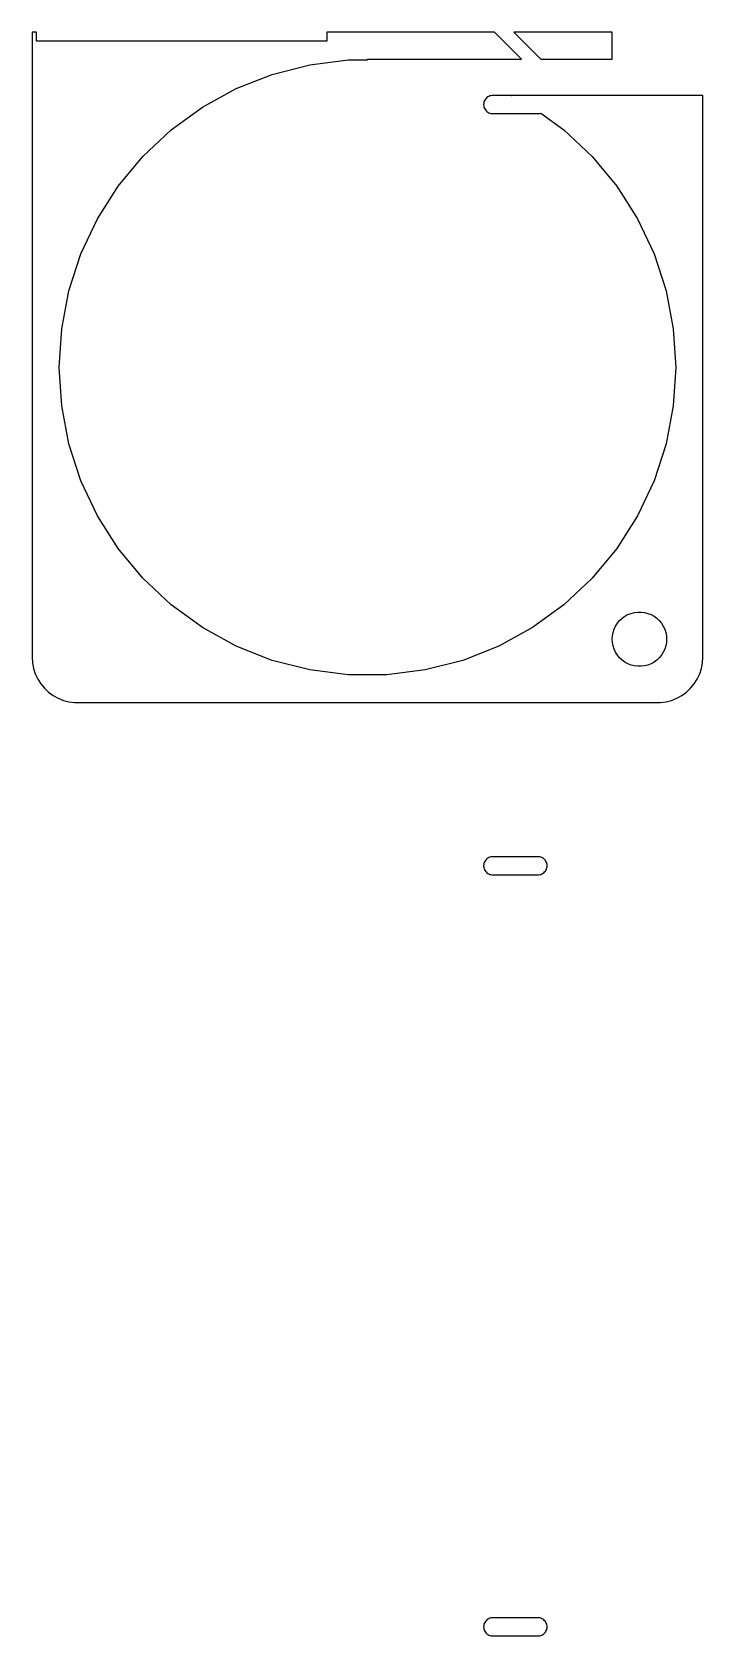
# Model space of a CAD drawing. Header units: metres. Extents: x -37 to 37, y 28 to 205.
import ezdxf

# ---------------------------------------------------------------- set-up
doc = ezdxf.new("R2010")
doc.units = ezdxf.units.M

msp = doc.modelspace()

# ---------------------------------------------------------------- linework, layer by layer
for p, q in [((-36.5, 205), (-37, 205)), ((-37, 205), (-37, 136)), ((-36.5, 204), (-36.5, 205)), ((-4.5, 204), (-36.5, 204)), ((14.0099, 204.99), (-4.5, 204.99)), ((-4.5, 204.99), (-4.5, 204)), ((17, 202), (14.0099, 204.99)), ((27, 204.99), (16.1312, 204.99)), ((16.1312, 204.99), (19.1213, 202)), ((27, 202), (27, 204.99)), ((-6.371, 201.398), (-2.1349, 201.933)), ((-2.1349, 201.933), (0, 201.933)), ((0, 201.933), (0, 202)), ((0, 202), (17, 202)), ((19.1213, 202), (27, 202)), ((-14.4765, 198.764), (-10.5066, 200.336)), ((-10.5066, 200.336), (-6.371, 201.398)), ((-18.2181, 196.707), (-14.4765, 198.764)), ((-21.6724, 194.197), (-18.2181, 196.707)), ((12.8189, 197.125), (12.811, 197)), ((12.811, 197), (12.8189, 196.875)), ((12.8424, 197.249), (12.8189, 197.125)), ((12.8189, 196.875), (12.8424, 196.751)), ((12.8812, 197.368), (12.8424, 197.249)), ((12.8424, 196.751), (12.8812, 196.632)), ((12.9347, 197.482), (12.8812, 197.368)), ((12.8812, 196.632), (12.9347, 196.518)), ((13.002, 197.588), (12.9347, 197.482)), ((12.9347, 196.518), (13.002, 196.412)), ((13.082, 197.685), (13.002, 197.588)), ((13.1736, 197.771), (13.082, 197.685)), ((13.2752, 197.844), (13.1736, 197.771)), ((13.3852, 197.905), (13.2752, 197.844)), ((13.502, 197.951), (13.3852, 197.905)), ((13.6236, 197.982), (13.502, 197.951)), ((13.7482, 197.998), (13.6236, 197.982)), ((15.87, 197.998), (13.7482, 197.998)), ((37, 198), (15.8664, 198)), ((15.8664, 198), (15.87, 197.998)), ((37, 136), (37, 198)), ((13.002, 196.412), (13.082, 196.315)), ((13.082, 196.315), (13.1736, 196.229)), ((13.1736, 196.229), (13.2752, 196.156)), ((13.2752, 196.156), (13.3852, 196.095)), ((13.3852, 196.095), (13.502, 196.049)), ((13.502, 196.049), (13.6236, 196.018)), ((13.6236, 196.018), (13.7482, 196.002)), ((13.7482, 196.002), (18.8738, 196.002)), ((18.8738, 196.002), (18.9984, 196.018)), ((18.9984, 196.018), (19.12, 196.049)), ((19.12, 196.049), (19.1226, 196.05)), ((19.1226, 196.05), (21.6724, 194.197)), ((-24.7849, 191.275), (-21.6724, 194.197)), ((21.6724, 194.197), (24.7849, 191.275)), ((-27.5066, 187.985), (-24.7849, 191.275)), ((24.7849, 191.275), (27.5066, 187.985)), ((-29.7944, 184.38), (-27.5066, 187.985)), ((27.5066, 187.985), (29.7944, 184.38)), ((-31.6124, 180.516), (-29.7944, 184.38)), ((29.7944, 184.38), (31.6124, 180.516)), ((-32.9318, 176.455), (-31.6124, 180.516)), ((31.6124, 180.516), (32.9318, 176.455)), ((-33.7319, 172.261), (-32.9318, 176.455)), ((32.9318, 176.455), (33.7319, 172.261)), ((-34, 168), (-33.7319, 172.261)), ((33.7319, 172.261), (34, 168)), ((-33.7319, 163.739), (-34, 168)), ((34, 168), (33.7319, 163.739)), ((-32.9318, 159.545), (-33.7319, 163.739)), ((33.7319, 163.739), (32.9318, 159.545)), ((-31.6124, 155.484), (-32.9318, 159.545)), ((32.9318, 159.545), (31.6124, 155.484)), ((-29.7944, 151.62), (-31.6124, 155.484)), ((31.6124, 155.484), (29.7944, 151.62)), ((-27.5066, 148.015), (-29.7944, 151.62)), ((29.7944, 151.62), (27.5066, 148.015)), ((-24.7849, 144.725), (-27.5066, 148.015)), ((27.5066, 148.015), (24.7849, 144.725)), ((-21.6724, 141.803), (-24.7849, 144.725)), ((24.7849, 144.725), (21.6724, 141.803)), ((-18.2181, 139.293), (-21.6724, 141.803)), ((21.6724, 141.803), (18.2181, 139.293)), ((27.5729, 139.763), (27.8131, 140.054)), ((27.8131, 140.054), (28.0877, 140.312)), ((28.0877, 140.312), (28.3925, 140.533)), ((28.3925, 140.533), (28.7227, 140.714)), ((28.7227, 140.714), (29.0729, 140.853)), ((29.0729, 140.853), (29.4379, 140.947)), ((29.4379, 140.947), (29.8116, 140.994)), ((29.8116, 140.994), (30.1884, 140.994)), ((30.1884, 140.994), (30.5621, 140.947)), ((30.5621, 140.947), (30.927, 140.853)), ((30.927, 140.853), (31.2773, 140.714)), ((31.2773, 140.714), (31.6075, 140.533)), ((31.6075, 140.533), (31.9123, 140.312)), ((31.9123, 140.312), (32.1869, 140.054)), ((32.1869, 140.054), (32.427, 139.763)), ((-14.4765, 137.236), (-18.2181, 139.293)), ((18.2181, 139.293), (14.4765, 137.236)), ((27, 138), (27.0237, 138.376)), ((27.0237, 138.376), (27.0942, 138.746)), ((27.0942, 138.746), (27.2107, 139.104)), ((27.2107, 139.104), (27.3711, 139.445)), ((27.3711, 139.445), (27.5729, 139.763)), ((32.427, 139.763), (32.6289, 139.445)), ((32.6289, 139.445), (32.7893, 139.104)), ((32.7893, 139.104), (32.9057, 138.746)), ((32.9057, 138.746), (32.9763, 138.376)), ((32.9763, 138.376), (33, 138)), ((-10.5066, 135.664), (-14.4765, 137.236)), ((14.4765, 137.236), (10.5066, 135.664)), ((27.0237, 137.624), (27, 138)), ((27.0942, 137.254), (27.0237, 137.624)), ((27.2107, 136.896), (27.0942, 137.254)), ((27.3711, 136.555), (27.2107, 136.896)), ((27.5729, 136.237), (27.3711, 136.555)), ((32.6289, 136.555), (32.427, 136.237)), ((32.7893, 136.896), (32.6289, 136.555)), ((32.9057, 137.254), (32.7893, 136.896)), ((32.9763, 137.624), (32.9057, 137.254)), ((33, 138), (32.9763, 137.624)), ((-37, 136), (-36.9606, 135.373)), ((-36.9606, 135.373), (-36.8429, 134.757)), ((-36.8429, 134.757), (-36.6489, 134.159)), ((-6.371, 134.602), (-10.5066, 135.664)), ((-2.1349, 134.067), (-6.371, 134.602)), ((6.371, 134.602), (2.1349, 134.067)), ((10.5066, 135.664), (6.371, 134.602)), ((27.8131, 135.946), (27.5729, 136.237)), ((28.0877, 135.688), (27.8131, 135.946)), ((28.3925, 135.467), (28.0877, 135.688)), ((28.7227, 135.286), (28.3925, 135.467)), ((29.0729, 135.147), (28.7227, 135.286)), ((29.4379, 135.053), (29.0729, 135.147)), ((29.8116, 135.006), (29.4379, 135.053)), ((30.1884, 135.006), (29.8116, 135.006)), ((30.5621, 135.053), (30.1884, 135.006)), ((30.927, 135.147), (30.5621, 135.053)), ((31.2773, 135.286), (30.927, 135.147)), ((31.6075, 135.467), (31.2773, 135.286)), ((31.9123, 135.688), (31.6075, 135.467)), ((32.1869, 135.946), (31.9123, 135.688)), ((32.427, 136.237), (32.1869, 135.946)), ((36.6489, 134.159), (36.8429, 134.757)), ((36.8429, 134.757), (36.9606, 135.373)), ((36.9606, 135.373), (37, 136)), ((-36.6489, 134.159), (-36.3815, 133.591)), ((-36.3815, 133.591), (-36.0451, 133.061)), ((-36.0451, 133.061), (-35.6448, 132.577)), ((2.1349, 134.067), (-2.1349, 134.067)), ((35.6448, 132.577), (36.0451, 133.061)), ((36.0451, 133.061), (36.3815, 133.591)), ((36.3815, 133.591), (36.6489, 134.159)), ((-35.6448, 132.577), (-35.1871, 132.147)), ((-35.1871, 132.147), (-34.6791, 131.778)), ((-34.6791, 131.778), (-34.1289, 131.476)), ((-34.1289, 131.476), (-33.5451, 131.245)), ((-33.5451, 131.245), (-32.9369, 131.089)), ((-32.9369, 131.089), (-32.3139, 131.01)), ((-32.3139, 131.01), (32.3139, 131.01)), ((32.3139, 131.01), (32.9369, 131.089)), ((32.9369, 131.089), (33.5451, 131.245)), ((33.5451, 131.245), (34.1289, 131.476)), ((34.1289, 131.476), (34.6791, 131.778)), ((34.6791, 131.778), (35.1871, 132.147)), ((35.1871, 132.147), (35.6448, 132.577)), ((12.8812, 113.368), (12.8424, 113.249)), ((12.9347, 113.482), (12.8812, 113.368)), ((13.002, 113.588), (12.9347, 113.482)), ((13.082, 113.685), (13.002, 113.588)), ((13.1736, 113.771), (13.082, 113.685)), ((13.2752, 113.844), (13.1736, 113.771)), ((13.3852, 113.905), (13.2752, 113.844)), ((13.502, 113.951), (13.3852, 113.905)), ((13.6236, 113.982), (13.502, 113.951)), ((13.7482, 113.998), (13.6236, 113.982)), ((18.8738, 113.998), (13.7482, 113.998)), ((18.9984, 113.982), (18.8738, 113.998)), ((19.12, 113.951), (18.9984, 113.982)), ((19.2368, 113.905), (19.12, 113.951)), ((19.3468, 113.844), (19.2368, 113.905)), ((19.4484, 113.771), (19.3468, 113.844)), ((19.54, 113.685), (19.4484, 113.771)), ((19.62, 113.588), (19.54, 113.685)), ((19.6873, 113.482), (19.62, 113.588)), ((19.7408, 113.368), (19.6873, 113.482)), ((19.7796, 113.249), (19.7408, 113.368)), ((12.8189, 113.125), (12.811, 113)), ((12.811, 113), (12.8189, 112.875)), ((12.8424, 113.249), (12.8189, 113.125)), ((12.8189, 112.875), (12.8424, 112.751)), ((12.8424, 112.751), (12.8812, 112.632)), ((12.8812, 112.632), (12.9347, 112.518)), ((12.9347, 112.518), (13.002, 112.412)), ((13.002, 112.412), (13.082, 112.315)), ((13.082, 112.315), (13.1736, 112.229)), ((13.1736, 112.229), (13.2752, 112.156)), ((13.2752, 112.156), (13.3852, 112.095)), ((13.3852, 112.095), (13.502, 112.049)), ((13.502, 112.049), (13.6236, 112.018)), ((13.6236, 112.018), (13.7482, 112.002)), ((13.7482, 112.002), (18.8738, 112.002)), ((18.8738, 112.002), (18.9984, 112.018)), ((18.9984, 112.018), (19.12, 112.049)), ((19.12, 112.049), (19.2368, 112.095)), ((19.2368, 112.095), (19.3468, 112.156)), ((19.3468, 112.156), (19.4484, 112.229)), ((19.4484, 112.229), (19.54, 112.315)), ((19.54, 112.315), (19.62, 112.412)), ((19.62, 112.412), (19.6873, 112.518)), ((19.6873, 112.518), (19.7408, 112.632)), ((19.7408, 112.632), (19.7796, 112.751)), ((19.8031, 113.125), (19.7796, 113.249)), ((19.7796, 112.751), (19.8031, 112.875)), ((19.811, 113), (19.8031, 113.125)), ((19.8031, 112.875), (19.811, 113)), ((12.8189, 29.1253), (12.811, 29)), ((12.811, 29), (12.8189, 28.8747)), ((12.8424, 29.2487), (12.8189, 29.1253)), ((12.8189, 28.8747), (12.8424, 28.7513)), ((12.8812, 29.3681), (12.8424, 29.2487)), ((12.8424, 28.7513), (12.8812, 28.6319)), ((12.9347, 29.4818), (12.8812, 29.3681)), ((12.8812, 28.6319), (12.9347, 28.5182)), ((13.002, 29.5878), (12.9347, 29.4818)), ((12.9347, 28.5182), (13.002, 28.4122)), ((13.082, 29.6845), (13.002, 29.5878)), ((13.002, 28.4122), (13.082, 28.3154)), ((13.1736, 29.7705), (13.082, 29.6845)), ((13.2752, 29.8443), (13.1736, 29.7705)), ((13.3852, 29.9048), (13.2752, 29.8443)), ((13.502, 29.951), (13.3852, 29.9048)), ((13.6236, 29.9823), (13.502, 29.951)), ((13.7482, 29.998), (13.6236, 29.9823)), ((18.8738, 29.998), (13.7482, 29.998)), ((18.9984, 29.9823), (18.8738, 29.998)), ((19.12, 29.951), (18.9984, 29.9823)), ((19.2368, 29.9048), (19.12, 29.951)), ((19.3468, 29.8443), (19.2368, 29.9048)), ((19.4484, 29.7705), (19.3468, 29.8443)), ((19.54, 29.6845), (19.4484, 29.7705)), ((19.62, 29.5878), (19.54, 29.6845)), ((19.54, 28.3154), (19.62, 28.4122)), ((19.6873, 29.4818), (19.62, 29.5878)), ((19.62, 28.4122), (19.6873, 28.5182)), ((19.7408, 29.3681), (19.6873, 29.4818)), ((19.6873, 28.5182), (19.7408, 28.6319)), ((19.7796, 29.2487), (19.7408, 29.3681)), ((19.7408, 28.6319), (19.7796, 28.7513)), ((19.8031, 29.1253), (19.7796, 29.2487)), ((19.7796, 28.7513), (19.8031, 28.8747)), ((19.811, 29), (19.8031, 29.1253)), ((19.8031, 28.8747), (19.811, 29)), ((13.082, 28.3154), (13.1736, 28.2295)), ((13.1736, 28.2295), (13.2752, 28.1557)), ((13.2752, 28.1557), (13.3852, 28.0952)), ((13.3852, 28.0952), (13.502, 28.0489)), ((13.502, 28.0489), (13.6236, 28.0177)), ((13.6236, 28.0177), (13.7482, 28.002)), ((13.7482, 28.002), (18.8738, 28.002)), ((18.8738, 28.002), (18.9984, 28.0177)), ((18.9984, 28.0177), (19.12, 28.0489)), ((19.12, 28.0489), (19.2368, 28.0952)), ((19.2368, 28.0952), (19.3468, 28.1557)), ((19.3468, 28.1557), (19.4484, 28.2295)), ((19.4484, 28.2295), (19.54, 28.3154))]:
    msp.add_line(p, q)

doc.saveas('drawing.dxf')
